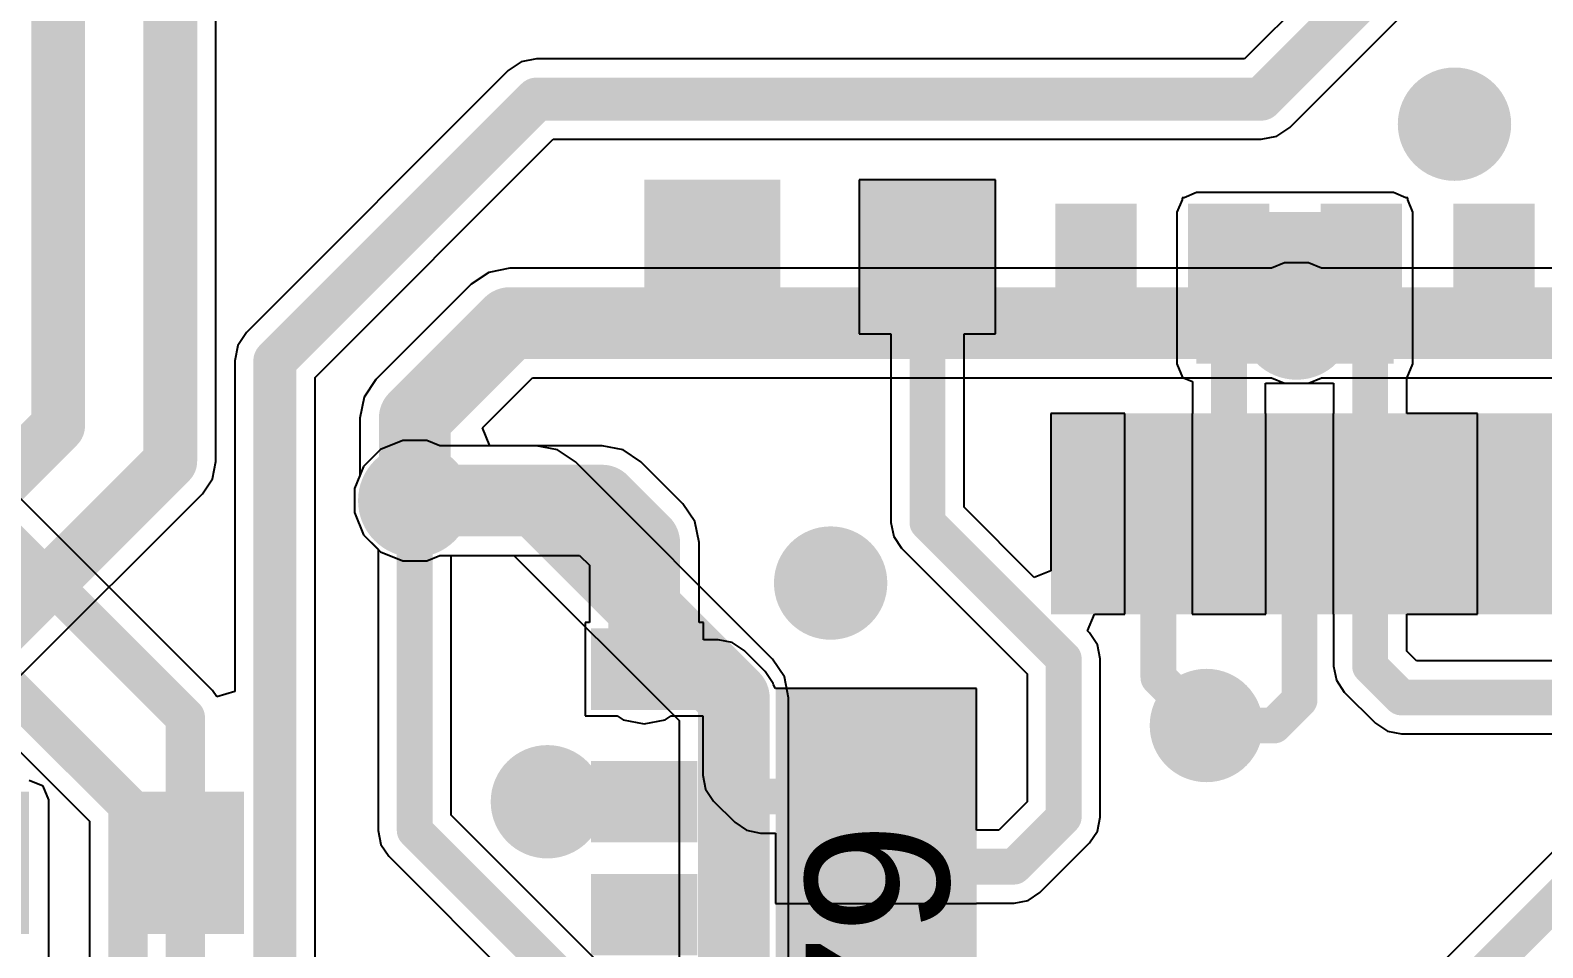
# Model space of a CAD drawing. Header units: millimetres. Extents: x -0.27 to 3.94, y -1.19 to 3.
# Drawn here: x 1.2088 to 1.6306, y 1.5093 to 1.7652 of the extents above; entities that cross this region are included whole.
import ezdxf

# ---------------------------------------------------------------- set-up
doc = ezdxf.new("R2010")
doc.units = ezdxf.units.MM
doc.header["$MEASUREMENT"] = 0
for name, color, linetype in [('BottomLayer', 5, 'Continuous'), ('BottomPaste', 16, 'Continuous'), ('BottomSolder', 6, 'Continuous'), ('TopLayer', 1, 'Continuous'), ('TopOverlay', 2, 'Continuous'), ('TopSolder', 216, 'Continuous'), ('ViaHoleLayer', 16, 'Continuous')]:
    doc.layers.add(name, color=color, linetype=linetype)
doc.styles.add('Arial', font='', dxfattribs={"height": 0.2})
doc.styles.get('Arial').set_extended_font_data('Arial')

# ---------------------------------------------------------------- blocks, each defined once
blk = doc.blocks.new('48_LQFP__7_7___B_12')
at = {"layer": 'BottomLayer'}
for points in [[(-0.11457, 0.14331), (-0.11457, 0.19134), (-0.10197, 0.19134), (-0.10197, 0.14331)], [(-0.09488, 0.14331), (-0.09488, 0.19134), (-0.08228, 0.19134), (-0.08228, 0.14331)], [(-0.0752, 0.14331), (-0.0752, 0.19134), (-0.0626, 0.19134), (-0.0626, 0.14331)], [(-0.05551, 0.14331), (-0.05551, 0.19134), (-0.04291, 0.19134), (-0.04291, 0.14331)], [(-0.03583, 0.14331), (-0.03583, 0.19134), (-0.02323, 0.19134), (-0.02323, 0.14331)], [(-0.01614, 0.14331), (-0.01614, 0.19134), (-0.00354, 0.19134), (-0.00354, 0.14331)], [(0.00354, 0.14331), (0.00354, 0.19134), (0.01614, 0.19134), (0.01614, 0.14331)], [(0.02323, 0.14331), (0.02323, 0.19134), (0.03583, 0.19134), (0.03583, 0.14331)], [(0.04291, 0.14331), (0.04291, 0.19134), (0.05551, 0.19134), (0.05551, 0.14331)], [(0.0626, 0.14331), (0.0626, 0.19134), (0.0752, 0.19134), (0.0752, 0.14331)], [(0.08228, 0.14331), (0.08228, 0.19134), (0.09488, 0.19134), (0.09488, 0.14331)], [(0.10197, 0.14331), (0.10197, 0.19134), (0.11457, 0.19134), (0.11457, 0.14331)], [(-0.19134, 0.10197), (-0.19134, 0.11457), (-0.14331, 0.11457), (-0.14331, 0.10197)], [(0.14331, 0.10197), (0.14331, 0.11457), (0.19134, 0.11457), (0.19134, 0.10197)], [(-0.19134, 0.08228), (-0.19134, 0.09488), (-0.14331, 0.09488), (-0.14331, 0.08228)], [(0.14331, 0.08228), (0.14331, 0.09488), (0.19134, 0.09488), (0.19134, 0.08228)], [(-0.19134, 0.0626), (-0.19134, 0.0752), (-0.14331, 0.0752), (-0.14331, 0.0626)], [(0.14331, 0.0626), (0.14331, 0.0752), (0.19134, 0.0752), (0.19134, 0.0626)], [(-0.19134, 0.04291), (-0.19134, 0.05551), (-0.14331, 0.05551), (-0.14331, 0.04291)], [(0.14331, 0.04291), (0.14331, 0.05551), (0.19134, 0.05551), (0.19134, 0.04291)], [(-0.19134, 0.02323), (-0.19134, 0.03583), (-0.14331, 0.03583), (-0.14331, 0.02323)], [(0.14331, 0.02323), (0.14331, 0.03583), (0.19134, 0.03583), (0.19134, 0.02323)], [(-0.19134, 0.00354), (-0.19134, 0.01614), (-0.14331, 0.01614), (-0.14331, 0.00354)], [(0.14331, 0.00354), (0.14331, 0.01614), (0.19134, 0.01614), (0.19134, 0.00354)], [(-0.19134, -0.01614), (-0.19134, -0.00354), (-0.14331, -0.00354), (-0.14331, -0.01614)], [(0.14331, -0.01614), (0.14331, -0.00354), (0.19134, -0.00354), (0.19134, -0.01614)], [(-0.19134, -0.03583), (-0.19134, -0.02323), (-0.14331, -0.02323), (-0.14331, -0.03583)], [(0.14331, -0.03583), (0.14331, -0.02323), (0.19134, -0.02323), (0.19134, -0.03583)], [(-0.19134, -0.05551), (-0.19134, -0.04291), (-0.14331, -0.04291), (-0.14331, -0.05551)], [(0.14331, -0.05551), (0.14331, -0.04291), (0.19134, -0.04291), (0.19134, -0.05551)], [(-0.19134, -0.0752), (-0.19134, -0.0626), (-0.14331, -0.0626), (-0.14331, -0.0752)], [(0.14331, -0.0752), (0.14331, -0.0626), (0.19134, -0.0626), (0.19134, -0.0752)], [(-0.19134, -0.09488), (-0.19134, -0.08228), (-0.14331, -0.08228), (-0.14331, -0.09488)], [(0.14331, -0.09488), (0.14331, -0.08228), (0.19134, -0.08228), (0.19134, -0.09488)], [(-0.19134, -0.11457), (-0.19134, -0.10197), (-0.14331, -0.10197), (-0.14331, -0.11457)], [(0.14331, -0.11457), (0.14331, -0.10197), (0.19134, -0.10197), (0.19134, -0.11457)], [(-0.11457, -0.19134), (-0.11457, -0.14331), (-0.10197, -0.14331), (-0.10197, -0.19134)], [(-0.09488, -0.19134), (-0.09488, -0.14331), (-0.08228, -0.14331), (-0.08228, -0.19134)], [(-0.0752, -0.19134), (-0.0752, -0.14331), (-0.0626, -0.14331), (-0.0626, -0.19134)], [(-0.05551, -0.19134), (-0.05551, -0.14331), (-0.04291, -0.14331), (-0.04291, -0.19134)], [(-0.03583, -0.19134), (-0.03583, -0.14331), (-0.02323, -0.14331), (-0.02323, -0.19134)], [(-0.01614, -0.19134), (-0.01614, -0.14331), (-0.00354, -0.14331), (-0.00354, -0.19134)], [(0.00354, -0.19134), (0.00354, -0.14331), (0.01614, -0.14331), (0.01614, -0.19134)], [(0.02323, -0.19134), (0.02323, -0.14331), (0.03583, -0.14331), (0.03583, -0.19134)], [(0.04291, -0.19134), (0.04291, -0.14331), (0.05551, -0.14331), (0.05551, -0.19134)], [(0.0626, -0.19134), (0.0626, -0.14331), (0.0752, -0.14331), (0.0752, -0.19134)], [(0.08228, -0.19134), (0.08228, -0.14331), (0.09488, -0.14331), (0.09488, -0.19134)], [(0.10197, -0.19134), (0.10197, -0.14331), (0.11457, -0.14331), (0.11457, -0.19134)]]:
    blk.add_hatch(color=5, dxfattribs=at).paths.add_polyline_path(points)
at = {"layer": 'BottomPaste'}
for points in [[(-0.11457, 0.14331), (-0.11457, 0.19134), (-0.10197, 0.19134), (-0.10197, 0.14331)], [(-0.09488, 0.14331), (-0.09488, 0.19134), (-0.08228, 0.19134), (-0.08228, 0.14331)], [(-0.0752, 0.14331), (-0.0752, 0.19134), (-0.0626, 0.19134), (-0.0626, 0.14331)], [(-0.05551, 0.14331), (-0.05551, 0.19134), (-0.04291, 0.19134), (-0.04291, 0.14331)], [(-0.03583, 0.14331), (-0.03583, 0.19134), (-0.02323, 0.19134), (-0.02323, 0.14331)], [(-0.01614, 0.14331), (-0.01614, 0.19134), (-0.00354, 0.19134), (-0.00354, 0.14331)], [(0.00354, 0.14331), (0.00354, 0.19134), (0.01614, 0.19134), (0.01614, 0.14331)], [(0.02323, 0.14331), (0.02323, 0.19134), (0.03583, 0.19134), (0.03583, 0.14331)], [(0.04291, 0.14331), (0.04291, 0.19134), (0.05551, 0.19134), (0.05551, 0.14331)], [(0.0626, 0.14331), (0.0626, 0.19134), (0.0752, 0.19134), (0.0752, 0.14331)], [(0.08228, 0.14331), (0.08228, 0.19134), (0.09488, 0.19134), (0.09488, 0.14331)], [(0.10197, 0.14331), (0.10197, 0.19134), (0.11457, 0.19134), (0.11457, 0.14331)], [(-0.19134, 0.10197), (-0.19134, 0.11457), (-0.14331, 0.11457), (-0.14331, 0.10197)], [(0.14331, 0.10197), (0.14331, 0.11457), (0.19134, 0.11457), (0.19134, 0.10197)], [(-0.19134, 0.08228), (-0.19134, 0.09488), (-0.14331, 0.09488), (-0.14331, 0.08228)], [(0.14331, 0.08228), (0.14331, 0.09488), (0.19134, 0.09488), (0.19134, 0.08228)], [(-0.19134, 0.0626), (-0.19134, 0.0752), (-0.14331, 0.0752), (-0.14331, 0.0626)], [(0.14331, 0.0626), (0.14331, 0.0752), (0.19134, 0.0752), (0.19134, 0.0626)], [(-0.19134, 0.04291), (-0.19134, 0.05551), (-0.14331, 0.05551), (-0.14331, 0.04291)], [(0.14331, 0.04291), (0.14331, 0.05551), (0.19134, 0.05551), (0.19134, 0.04291)], [(-0.19134, 0.02323), (-0.19134, 0.03583), (-0.14331, 0.03583), (-0.14331, 0.02323)], [(0.14331, 0.02323), (0.14331, 0.03583), (0.19134, 0.03583), (0.19134, 0.02323)], [(-0.19134, 0.00354), (-0.19134, 0.01614), (-0.14331, 0.01614), (-0.14331, 0.00354)], [(0.14331, 0.00354), (0.14331, 0.01614), (0.19134, 0.01614), (0.19134, 0.00354)], [(-0.19134, -0.01614), (-0.19134, -0.00354), (-0.14331, -0.00354), (-0.14331, -0.01614)], [(0.14331, -0.01614), (0.14331, -0.00354), (0.19134, -0.00354), (0.19134, -0.01614)], [(-0.19134, -0.03583), (-0.19134, -0.02323), (-0.14331, -0.02323), (-0.14331, -0.03583)], [(0.14331, -0.03583), (0.14331, -0.02323), (0.19134, -0.02323), (0.19134, -0.03583)], [(-0.19134, -0.05551), (-0.19134, -0.04291), (-0.14331, -0.04291), (-0.14331, -0.05551)], [(0.14331, -0.05551), (0.14331, -0.04291), (0.19134, -0.04291), (0.19134, -0.05551)], [(-0.19134, -0.0752), (-0.19134, -0.0626), (-0.14331, -0.0626), (-0.14331, -0.0752)], [(0.14331, -0.0752), (0.14331, -0.0626), (0.19134, -0.0626), (0.19134, -0.0752)], [(-0.19134, -0.09488), (-0.19134, -0.08228), (-0.14331, -0.08228), (-0.14331, -0.09488)], [(0.14331, -0.09488), (0.14331, -0.08228), (0.19134, -0.08228), (0.19134, -0.09488)], [(-0.19134, -0.11457), (-0.19134, -0.10197), (-0.14331, -0.10197), (-0.14331, -0.11457)], [(0.14331, -0.11457), (0.14331, -0.10197), (0.19134, -0.10197), (0.19134, -0.11457)], [(-0.11457, -0.19134), (-0.11457, -0.14331), (-0.10197, -0.14331), (-0.10197, -0.19134)], [(-0.09488, -0.19134), (-0.09488, -0.14331), (-0.08228, -0.14331), (-0.08228, -0.19134)], [(-0.0752, -0.19134), (-0.0752, -0.14331), (-0.0626, -0.14331), (-0.0626, -0.19134)], [(-0.05551, -0.19134), (-0.05551, -0.14331), (-0.04291, -0.14331), (-0.04291, -0.19134)], [(-0.03583, -0.19134), (-0.03583, -0.14331), (-0.02323, -0.14331), (-0.02323, -0.19134)], [(-0.01614, -0.19134), (-0.01614, -0.14331), (-0.00354, -0.14331), (-0.00354, -0.19134)], [(0.00354, -0.19134), (0.00354, -0.14331), (0.01614, -0.14331), (0.01614, -0.19134)], [(0.02323, -0.19134), (0.02323, -0.14331), (0.03583, -0.14331), (0.03583, -0.19134)], [(0.04291, -0.19134), (0.04291, -0.14331), (0.05551, -0.14331), (0.05551, -0.19134)], [(0.0626, -0.19134), (0.0626, -0.14331), (0.0752, -0.14331), (0.0752, -0.19134)], [(0.08228, -0.19134), (0.08228, -0.14331), (0.09488, -0.14331), (0.09488, -0.19134)], [(0.10197, -0.19134), (0.10197, -0.14331), (0.11457, -0.14331), (0.11457, -0.19134)]]:
    blk.add_hatch(color=16, dxfattribs=at).paths.add_polyline_path(points)
at = {"layer": 'BottomSolder'}
for points in [[(-0.11857, 0.13931), (-0.11857, 0.19534), (-0.09797, 0.19534), (-0.09797, 0.13931)], [(-0.09888, 0.13931), (-0.09888, 0.19534), (-0.07828, 0.19534), (-0.07828, 0.13931)], [(-0.0792, 0.13931), (-0.0792, 0.19534), (-0.0586, 0.19534), (-0.0586, 0.13931)], [(-0.05951, 0.13931), (-0.05951, 0.19534), (-0.03891, 0.19534), (-0.03891, 0.13931)], [(-0.03983, 0.13931), (-0.03983, 0.19534), (-0.01923, 0.19534), (-0.01923, 0.13931)], [(-0.02014, 0.13931), (-0.02014, 0.19534), (0.00046, 0.19534), (0.00046, 0.13931)], [(-0.00046, 0.13931), (-0.00046, 0.19534), (0.02014, 0.19534), (0.02014, 0.13931)], [(0.01923, 0.13931), (0.01923, 0.19534), (0.03983, 0.19534), (0.03983, 0.13931)], [(0.03891, 0.13931), (0.03891, 0.19534), (0.05951, 0.19534), (0.05951, 0.13931)], [(0.0586, 0.13931), (0.0586, 0.19534), (0.0792, 0.19534), (0.0792, 0.13931)], [(0.07828, 0.13931), (0.07828, 0.19534), (0.09888, 0.19534), (0.09888, 0.13931)], [(0.09797, 0.13931), (0.09797, 0.19534), (0.11857, 0.19534), (0.11857, 0.13931)], [(-0.19534, 0.09797), (-0.19534, 0.11857), (-0.13931, 0.11857), (-0.13931, 0.09797)], [(0.13931, 0.09797), (0.13931, 0.11857), (0.19534, 0.11857), (0.19534, 0.09797)], [(-0.19534, 0.07828), (-0.19534, 0.09888), (-0.13931, 0.09888), (-0.13931, 0.07828)], [(0.13931, 0.07828), (0.13931, 0.09888), (0.19534, 0.09888), (0.19534, 0.07828)], [(-0.19534, 0.0586), (-0.19534, 0.0792), (-0.13931, 0.0792), (-0.13931, 0.0586)], [(0.13931, 0.0586), (0.13931, 0.0792), (0.19534, 0.0792), (0.19534, 0.0586)], [(-0.19534, 0.03891), (-0.19534, 0.05951), (-0.13931, 0.05951), (-0.13931, 0.03891)], [(0.13931, 0.03891), (0.13931, 0.05951), (0.19534, 0.05951), (0.19534, 0.03891)], [(-0.19534, 0.01923), (-0.19534, 0.03983), (-0.13931, 0.03983), (-0.13931, 0.01923)], [(0.13931, 0.01923), (0.13931, 0.03983), (0.19534, 0.03983), (0.19534, 0.01923)], [(-0.19534, -0.00046), (-0.19534, 0.02014), (-0.13931, 0.02014), (-0.13931, -0.00046)], [(0.13931, -0.00046), (0.13931, 0.02014), (0.19534, 0.02014), (0.19534, -0.00046)], [(-0.19534, -0.02014), (-0.19534, 0.00046), (-0.13931, 0.00046), (-0.13931, -0.02014)], [(0.13931, -0.02014), (0.13931, 0.00046), (0.19534, 0.00046), (0.19534, -0.02014)], [(-0.19534, -0.03983), (-0.19534, -0.01923), (-0.13931, -0.01923), (-0.13931, -0.03983)], [(0.13931, -0.03983), (0.13931, -0.01923), (0.19534, -0.01923), (0.19534, -0.03983)], [(-0.19534, -0.05951), (-0.19534, -0.03891), (-0.13931, -0.03891), (-0.13931, -0.05951)], [(0.13931, -0.05951), (0.13931, -0.03891), (0.19534, -0.03891), (0.19534, -0.05951)], [(-0.19534, -0.0792), (-0.19534, -0.0586), (-0.13931, -0.0586), (-0.13931, -0.0792)], [(0.13931, -0.0792), (0.13931, -0.0586), (0.19534, -0.0586), (0.19534, -0.0792)], [(-0.19534, -0.09888), (-0.19534, -0.07828), (-0.13931, -0.07828), (-0.13931, -0.09888)], [(0.13931, -0.09888), (0.13931, -0.07828), (0.19534, -0.07828), (0.19534, -0.09888)], [(-0.19534, -0.11857), (-0.19534, -0.09797), (-0.13931, -0.09797), (-0.13931, -0.11857)], [(0.13931, -0.11857), (0.13931, -0.09797), (0.19534, -0.09797), (0.19534, -0.11857)], [(-0.11857, -0.19534), (-0.11857, -0.13931), (-0.09797, -0.13931), (-0.09797, -0.19534)], [(-0.09888, -0.19534), (-0.09888, -0.13931), (-0.07828, -0.13931), (-0.07828, -0.19534)], [(-0.0792, -0.19534), (-0.0792, -0.13931), (-0.0586, -0.13931), (-0.0586, -0.19534)], [(-0.05951, -0.19534), (-0.05951, -0.13931), (-0.03891, -0.13931), (-0.03891, -0.19534)], [(-0.03983, -0.19534), (-0.03983, -0.13931), (-0.01923, -0.13931), (-0.01923, -0.19534)], [(-0.02014, -0.19534), (-0.02014, -0.13931), (0.00046, -0.13931), (0.00046, -0.19534)], [(-0.00046, -0.19534), (-0.00046, -0.13931), (0.02014, -0.13931), (0.02014, -0.19534)], [(0.01923, -0.19534), (0.01923, -0.13931), (0.03983, -0.13931), (0.03983, -0.19534)], [(0.03891, -0.19534), (0.03891, -0.13931), (0.05951, -0.13931), (0.05951, -0.19534)], [(0.0586, -0.19534), (0.0586, -0.13931), (0.0792, -0.13931), (0.0792, -0.19534)], [(0.07828, -0.19534), (0.07828, -0.13931), (0.09888, -0.13931), (0.09888, -0.19534)], [(0.09797, -0.19534), (0.09797, -0.13931), (0.11857, -0.13931), (0.11857, -0.19534)]]:
    blk.add_hatch(color=6, dxfattribs=at).paths.add_polyline_path(points)
blk = doc.blocks.new('R___0603_B_40')
at = {"layer": 'BottomLayer'}
for points in [[(-0.045, -0.0175), (-0.045, 0.0175), (-0.015, 0.0175), (-0.015, -0.0175)], [(0.015, -0.0175), (0.015, 0.0175), (0.045, 0.0175), (0.045, -0.0175)]]:
    blk.add_hatch(color=5, dxfattribs=at).paths.add_polyline_path(points)
at = {"layer": 'BottomPaste'}
for points in [[(-0.045, -0.0175), (-0.045, 0.0175), (-0.015, 0.0175), (-0.015, -0.0175)], [(0.015, -0.0175), (0.015, 0.0175), (0.045, 0.0175), (0.045, -0.0175)]]:
    blk.add_hatch(color=16, dxfattribs=at).paths.add_polyline_path(points)
at = {"layer": 'BottomSolder'}
for points in [[(-0.049, -0.0215), (-0.049, 0.0215), (-0.011, 0.0215), (-0.011, -0.0215)], [(0.011, -0.0215), (0.011, 0.0215), (0.049, 0.0215), (0.049, -0.0215)]]:
    blk.add_hatch(color=6, dxfattribs=at).paths.add_polyline_path(points)
blk = doc.blocks.new('C___0402_B_169')
at = {"layer": 'BottomLayer'}
for points in [[(-0.0095, 0.0125), (-0.0095, -0.0125), (-0.0275, -0.0125), (-0.0275, 0.0125)], [(0.0275, 0.0125), (0.0275, -0.0125), (0.0095, -0.0125), (0.0095, 0.0125)]]:
    blk.add_hatch(color=5, dxfattribs=at).paths.add_polyline_path(points)
at = {"layer": 'BottomPaste'}
for points in [[(-0.0095, 0.0125), (-0.0095, -0.0125), (-0.0275, -0.0125), (-0.0275, 0.0125)], [(0.0275, 0.0125), (0.0275, -0.0125), (0.0095, -0.0125), (0.0095, 0.0125)]]:
    blk.add_hatch(color=16, dxfattribs=at).paths.add_polyline_path(points)
at = {"layer": 'BottomSolder'}
for points in [[(-0.00714, 0.01486), (-0.00714, -0.01486), (-0.02986, -0.01486), (-0.02986, 0.01486)], [(0.02986, 0.01486), (0.02986, -0.01486), (0.00714, -0.01486), (0.00714, 0.01486)]]:
    blk.add_hatch(color=6, dxfattribs=at).paths.add_polyline_path(points)
blk = doc.blocks.new('C___0402_B_170')
at = {"layer": 'BottomLayer'}
for points in [[(-0.0095, 0.0125), (-0.0095, -0.0125), (-0.0275, -0.0125), (-0.0275, 0.0125)], [(0.0275, 0.0125), (0.0275, -0.0125), (0.0095, -0.0125), (0.0095, 0.0125)]]:
    blk.add_hatch(color=5, dxfattribs=at).paths.add_polyline_path(points)
at = {"layer": 'BottomPaste'}
for points in [[(-0.0095, 0.0125), (-0.0095, -0.0125), (-0.0275, -0.0125), (-0.0275, 0.0125)], [(0.0275, 0.0125), (0.0275, -0.0125), (0.0095, -0.0125), (0.0095, 0.0125)]]:
    blk.add_hatch(color=16, dxfattribs=at).paths.add_polyline_path(points)
at = {"layer": 'BottomSolder'}
for points in [[(-0.00714, 0.01486), (-0.00714, -0.01486), (-0.02986, -0.01486), (-0.02986, 0.01486)], [(0.02986, 0.01486), (0.02986, -0.01486), (0.00714, -0.01486), (0.00714, 0.01486)]]:
    blk.add_hatch(color=6, dxfattribs=at).paths.add_polyline_path(points)
blk = doc.blocks.new('C___0402_B_171')
at = {"layer": 'BottomLayer'}
for points in [[(-0.0095, 0.0125), (-0.0095, -0.0125), (-0.0275, -0.0125), (-0.0275, 0.0125)], [(0.0275, 0.0125), (0.0275, -0.0125), (0.0095, -0.0125), (0.0095, 0.0125)]]:
    blk.add_hatch(color=5, dxfattribs=at).paths.add_polyline_path(points)
at = {"layer": 'BottomPaste'}
for points in [[(-0.0095, 0.0125), (-0.0095, -0.0125), (-0.0275, -0.0125), (-0.0275, 0.0125)], [(0.0275, 0.0125), (0.0275, -0.0125), (0.0095, -0.0125), (0.0095, 0.0125)]]:
    blk.add_hatch(color=16, dxfattribs=at).paths.add_polyline_path(points)
at = {"layer": 'BottomSolder'}
for points in [[(-0.00714, 0.01486), (-0.00714, -0.01486), (-0.02986, -0.01486), (-0.02986, 0.01486)], [(0.02986, 0.01486), (0.02986, -0.01486), (0.00714, -0.01486), (0.00714, 0.01486)]]:
    blk.add_hatch(color=6, dxfattribs=at).paths.add_polyline_path(points)
blk = doc.blocks.new('C___0402_B_175')
at = {"layer": 'BottomLayer'}
for points in [[(-0.0095, 0.0125), (-0.0095, -0.0125), (-0.0275, -0.0125), (-0.0275, 0.0125)], [(0.0275, 0.0125), (0.0275, -0.0125), (0.0095, -0.0125), (0.0095, 0.0125)]]:
    blk.add_hatch(color=5, dxfattribs=at).paths.add_polyline_path(points)
at = {"layer": 'BottomPaste'}
for points in [[(-0.0095, 0.0125), (-0.0095, -0.0125), (-0.0275, -0.0125), (-0.0275, 0.0125)], [(0.0275, 0.0125), (0.0275, -0.0125), (0.0095, -0.0125), (0.0095, 0.0125)]]:
    blk.add_hatch(color=16, dxfattribs=at).paths.add_polyline_path(points)
at = {"layer": 'BottomSolder'}
for points in [[(-0.00714, 0.01486), (-0.00714, -0.01486), (-0.02986, -0.01486), (-0.02986, 0.01486)], [(0.02986, 0.01486), (0.02986, -0.01486), (0.00714, -0.01486), (0.00714, 0.01486)]]:
    blk.add_hatch(color=6, dxfattribs=at).paths.add_polyline_path(points)
blk = doc.blocks.new('C___0603_B_184')
at = {"layer": 'BottomLayer'}
for points in [[(-0.045, -0.0175), (-0.045, 0.0175), (-0.015, 0.0175), (-0.015, -0.0175)], [(0.015, -0.0175), (0.015, 0.0175), (0.045, 0.0175), (0.045, -0.0175)]]:
    blk.add_hatch(color=5, dxfattribs=at).paths.add_polyline_path(points)
at = {"layer": 'BottomPaste'}
for points in [[(-0.045, -0.0175), (-0.045, 0.0175), (-0.015, 0.0175), (-0.015, -0.0175)], [(0.015, -0.0175), (0.015, 0.0175), (0.045, 0.0175), (0.045, -0.0175)]]:
    blk.add_hatch(color=16, dxfattribs=at).paths.add_polyline_path(points)
at = {"layer": 'BottomSolder'}
for points in [[(-0.04736, -0.01986), (-0.04736, 0.01986), (-0.01264, 0.01986), (-0.01264, -0.01986)], [(0.01264, -0.01986), (0.01264, 0.01986), (0.04736, 0.01986), (0.04736, -0.01986)]]:
    blk.add_hatch(color=6, dxfattribs=at).paths.add_polyline_path(points)

msp = doc.modelspace()

# ---------------------------------------------------------------- hatches: boundary and pattern name
at = {"layer": 'BottomLayer'}
h = msp.add_hatch(color=5, dxfattribs=at)
edge = h.paths.add_edge_path()
edge.add_arc((1.606, 1.739), 0.01181, 0, 360)
msp.add_hatch(color=5, dxfattribs=at).paths.add_polyline_path([(1.534, 1.67216), (1.589, 1.67216), (1.589, 1.7145), (1.534, 1.7145)])
h = msp.add_hatch(color=5, dxfattribs=at)
edge = h.paths.add_edge_path()
edge.add_arc((1.56195, 1.68353), 0.01181, 0, 360)
h = msp.add_hatch(color=5, dxfattribs=at)
edge = h.paths.add_edge_path()
edge.add_arc((1.316, 1.634), 0.01181, 0, 360)
h = msp.add_hatch(color=5, dxfattribs=at)
edge = h.paths.add_edge_path()
edge.add_arc((1.432, 1.611), 0.01181, 0, 360)
h = msp.add_hatch(color=5, dxfattribs=at)
edge = h.paths.add_edge_path()
edge.add_arc((1.5368, 1.57127), 0.01181, 0, 360)
h = msp.add_hatch(color=5, dxfattribs=at)
edge = h.paths.add_edge_path()
edge.add_arc((1.353, 1.55), 0.01181, 0, 360)
at = {"layer": 'BottomSolder'}
h = msp.add_hatch(color=6, dxfattribs=at)
edge = h.paths.add_edge_path()
edge.add_arc((1.606, 1.739), 0.01581, 0, 360)
h = msp.add_hatch(color=6, dxfattribs=at)
edge = h.paths.add_edge_path()
edge.add_arc((1.56195, 1.68353), 0.01581, 0, 360)
h = msp.add_hatch(color=6, dxfattribs=at)
edge = h.paths.add_edge_path()
edge.add_arc((1.316, 1.634), 0.01581, 0, 360)
h = msp.add_hatch(color=6, dxfattribs=at)
edge = h.paths.add_edge_path()
edge.add_arc((1.432, 1.611), 0.01581, 0, 360)
h = msp.add_hatch(color=6, dxfattribs=at)
edge = h.paths.add_edge_path()
edge.add_arc((1.5368, 1.57127), 0.01581, 0, 360)
h = msp.add_hatch(color=6, dxfattribs=at)
edge = h.paths.add_edge_path()
edge.add_arc((1.353, 1.55), 0.01581, 0, 360)
at = {"layer": 'TopLayer'}
h = msp.add_hatch(color=1, dxfattribs=at)
edge = h.paths.add_edge_path()
edge.add_arc((1.606, 1.739), 0.01181, 0, 360)
h = msp.add_hatch(color=1, dxfattribs=at)
edge = h.paths.add_edge_path()
edge.add_arc((1.56195, 1.68353), 0.01181, 0, 360)
h = msp.add_hatch(color=1, dxfattribs=at)
edge = h.paths.add_edge_path()
edge.add_arc((1.316, 1.634), 0.01181, 0, 360)
h = msp.add_hatch(color=1, dxfattribs=at)
edge = h.paths.add_edge_path()
edge.add_arc((1.432, 1.611), 0.01181, 0, 360)
h = msp.add_hatch(color=1, dxfattribs=at)
edge = h.paths.add_edge_path()
edge.add_arc((1.5368, 1.57127), 0.01181, 0, 360)
h = msp.add_hatch(color=1, dxfattribs=at)
edge = h.paths.add_edge_path()
edge.add_arc((1.353, 1.55), 0.01181, 0, 360)
at = {"layer": 'TopSolder'}
h = msp.add_hatch(color=216, dxfattribs=at)
edge = h.paths.add_edge_path()
edge.add_arc((1.606, 1.739), 0.01581, 0, 360)
h = msp.add_hatch(color=216, dxfattribs=at)
edge = h.paths.add_edge_path()
edge.add_arc((1.56195, 1.68353), 0.01581, 0, 360)
h = msp.add_hatch(color=216, dxfattribs=at)
edge = h.paths.add_edge_path()
edge.add_arc((1.316, 1.634), 0.01581, 0, 360)
h = msp.add_hatch(color=216, dxfattribs=at)
edge = h.paths.add_edge_path()
edge.add_arc((1.432, 1.611), 0.01581, 0, 360)
h = msp.add_hatch(color=216, dxfattribs=at)
edge = h.paths.add_edge_path()
edge.add_arc((1.5368, 1.57127), 0.01581, 0, 360)
h = msp.add_hatch(color=216, dxfattribs=at)
edge = h.paths.add_edge_path()
edge.add_arc((1.353, 1.55), 0.01581, 0, 360)
at = {"layer": 'ViaHoleLayer'}
h = msp.add_hatch(color=16, dxfattribs=at)
edge = h.paths.add_edge_path()
edge.add_arc((1.606, 1.739), 0.00591, 0, 360)
h = msp.add_hatch(color=16, dxfattribs=at)
edge = h.paths.add_edge_path()
edge.add_arc((1.56195, 1.68353), 0.00591, 0, 360)
h = msp.add_hatch(color=16, dxfattribs=at)
edge = h.paths.add_edge_path()
edge.add_arc((1.316, 1.634), 0.00591, 0, 360)
h = msp.add_hatch(color=16, dxfattribs=at)
edge = h.paths.add_edge_path()
edge.add_arc((1.432, 1.611), 0.00591, 0, 360)
h = msp.add_hatch(color=16, dxfattribs=at)
edge = h.paths.add_edge_path()
edge.add_arc((1.5368, 1.57127), 0.00591, 0, 360)
h = msp.add_hatch(color=16, dxfattribs=at)
edge = h.paths.add_edge_path()
edge.add_arc((1.353, 1.55), 0.00591, 0, 360)

# ---------------------------------------------------------------- linework, layer by layer
at = {"layer": 'BottomLayer'}
for p, q in [((1.26056, 1.64493), (1.26056, 1.86962)), ((1.478, 1.7235), (1.44, 1.7235)), ((1.44, 1.7235), (1.44, 1.6805)), ((1.478, 1.6805), (1.478, 1.7235)), ((1.53, 1.71791), (1.52859, 1.7145)), ((1.53059, 1.7185), (1.53, 1.7185)), ((1.53, 1.7185), (1.53, 1.71791)), ((1.534, 1.71991), (1.53059, 1.7185)), ((1.589, 1.71991), (1.534, 1.71991)), ((1.59241, 1.7185), (1.589, 1.71991)), ((1.593, 1.7185), (1.59241, 1.7185)), ((1.593, 1.71791), (1.593, 1.7185)), ((1.59441, 1.7145), (1.593, 1.71791)), ((1.52859, 1.7145), (1.52859, 1.67216)), ((1.59441, 1.67216), (1.59441, 1.7145)), ((1.44, 1.6805), (1.4488, 1.6805)), ((1.4488, 1.6805), (1.4488, 1.6279)), ((1.4692, 1.63213), (1.4692, 1.6805)), ((1.4692, 1.6805), (1.478, 1.6805)), ((1.52859, 1.67216), (1.53017, 1.66833)), ((1.59283, 1.66833), (1.59441, 1.67216)), ((1.53017, 1.66833), (1.53291, 1.6672)), ((1.53291, 1.6672), (1.53291, 1.65834)), ((1.5533, 1.65834), (1.5533, 1.66675)), ((1.5533, 1.66675), (1.55853, 1.66675)), ((1.55853, 1.66675), (1.5586, 1.66672)), ((1.5586, 1.66672), (1.56529, 1.66672)), ((1.56529, 1.66672), (1.56537, 1.66675)), ((1.56537, 1.66675), (1.57228, 1.66675)), ((1.57228, 1.66675), (1.57228, 1.65834)), ((1.59267, 1.66827), (1.59283, 1.66833)), ((1.59267, 1.65834), (1.59267, 1.66827)), ((1.51403, 1.65834), (1.49343, 1.65834)), ((1.49343, 1.65834), (1.49343, 1.61442)), ((1.51403, 1.60231), (1.51403, 1.65834)), ((1.53291, 1.65834), (1.5328, 1.65834)), ((1.5328, 1.65834), (1.5328, 1.60231)), ((1.5534, 1.65834), (1.5533, 1.65834)), ((1.5534, 1.60231), (1.5534, 1.65834)), ((1.57228, 1.65834), (1.57217, 1.65834)), ((1.57217, 1.65834), (1.57217, 1.60231)), ((1.61246, 1.65834), (1.59267, 1.65834)), ((1.61246, 1.60231), (1.61246, 1.65834)), ((1.31266, 1.65081), (1.30648, 1.64825)), ((1.31934, 1.65081), (1.31266, 1.65081)), ((1.32301, 1.64929), (1.31934, 1.65081)), ((1.30648, 1.64825), (1.30175, 1.64352)), ((1.36828, 1.64929), (1.32301, 1.64929)), ((1.37414, 1.64813), (1.36828, 1.64929)), ((1.3791, 1.64481), (1.37414, 1.64813)), ((1.25959, 1.64005), (1.26056, 1.64493)), ((1.30175, 1.64352), (1.29919, 1.63734)), ((1.39081, 1.6331), (1.3791, 1.64481)), ((1.25683, 1.63592), (1.25959, 1.64005)), ((1.29919, 1.63734), (1.29919, 1.63066)), ((1.20599, 1.58508), (1.25683, 1.63592)), ((1.39413, 1.62814), (1.39081, 1.6331)), ((1.29919, 1.63066), (1.30175, 1.62448)), ((1.48881, 1.61251), (1.4692, 1.63213)), ((1.30175, 1.62448), (1.3058, 1.62042)), ((1.39529, 1.62228), (1.39413, 1.62814)), ((1.4488, 1.6279), (1.44958, 1.624)), ((1.3058, 1.62042), (1.3058, 1.542)), ((1.39529, 1.6), (1.39529, 1.62228)), ((1.44958, 1.624), (1.45179, 1.62069)), ((1.45179, 1.62069), (1.4868, 1.58568)), ((1.3262, 1.54622), (1.3262, 1.61871)), ((1.3262, 1.61871), (1.36195, 1.61871)), ((1.36195, 1.61871), (1.36471, 1.61595)), ((1.36471, 1.61595), (1.36471, 1.6)), ((1.49343, 1.61442), (1.48881, 1.61251)), ((1.36471, 1.6), (1.3635, 1.6)), ((1.3635, 1.6), (1.3635, 1.574)), ((1.3965, 1.6), (1.39529, 1.6)), ((1.3965, 1.59515), (1.3965, 1.6)), ((1.50363, 1.59769), (1.50555, 1.60231)), ((1.50555, 1.60231), (1.51403, 1.60231)), ((1.5328, 1.60231), (1.5534, 1.60231)), ((1.57217, 1.60231), (1.57228, 1.60231)), ((1.57228, 1.60231), (1.57228, 1.58781)), ((1.59267, 1.59203), (1.59267, 1.60231)), ((1.59267, 1.60231), (1.61246, 1.60231)), ((1.40067, 1.59515), (1.3965, 1.59515)), ((1.40457, 1.59438), (1.40067, 1.59515)), ((1.50421, 1.59711), (1.50363, 1.59769)), ((1.50642, 1.5938), (1.50421, 1.59711)), ((1.40788, 1.59217), (1.40457, 1.59438)), ((1.41374, 1.58631), (1.40788, 1.59217)), ((1.5072, 1.5899), (1.50642, 1.5938)), ((1.69039, 1.59303), (1.58397, 1.48662)), ((1.5954, 1.5893), (1.59267, 1.59203)), ((1.41595, 1.583), (1.41374, 1.58631)), ((1.5072, 1.54574), (1.5072, 1.5899)), ((1.57228, 1.58781), (1.57305, 1.58391)), ((1.64728, 1.5893), (1.5954, 1.5893)), ((1.41603, 1.58261), (1.41595, 1.583)), ((1.41666, 1.58157), (1.41603, 1.58261)), ((1.4868, 1.58568), (1.4868, 1.54997)), ((1.57305, 1.58391), (1.57526, 1.5806)), ((1.47269, 1.58157), (1.41666, 1.58157)), ((1.47269, 1.54209), (1.47269, 1.58157)), ((1.57526, 1.5806), (1.58397, 1.57189)), ((1.3635, 1.574), (1.37246, 1.574)), ((1.37246, 1.574), (1.37415, 1.57287)), ((1.38585, 1.57287), (1.38754, 1.574)), ((1.38754, 1.574), (1.39633, 1.574)), ((1.39633, 1.574), (1.39633, 1.5574)), ((1.37415, 1.57287), (1.38, 1.57171)), ((1.38, 1.57171), (1.38585, 1.57287)), ((1.58397, 1.57189), (1.58728, 1.56968)), ((1.58728, 1.56968), (1.59118, 1.5689)), ((1.59118, 1.5689), (1.65151, 1.5689)), ((1.39633, 1.5574), (1.39711, 1.5535)), ((1.21233, 1.55433), (1.2085, 1.55591)), ((1.21391, 1.5505), (1.21233, 1.55433)), ((1.39711, 1.5535), (1.39932, 1.55019)), ((1.21391, 1.50541), (1.21391, 1.5505)), ((1.39932, 1.55019), (1.40524, 1.54426)), ((1.4868, 1.54997), (1.47893, 1.54209)), ((1.37792, 1.4945), (1.3262, 1.54622)), ((1.40524, 1.54426), (1.40855, 1.54205)), ((1.50642, 1.54184), (1.5072, 1.54574)), ((1.3058, 1.542), (1.30658, 1.5381)), ((1.40855, 1.54205), (1.41245, 1.54128)), ((1.41245, 1.54128), (1.41666, 1.54128)), ((1.41666, 1.54128), (1.41666, 1.5216)), ((1.47893, 1.54209), (1.47269, 1.54209)), ((1.50421, 1.53853), (1.50642, 1.54184)), ((1.30658, 1.5381), (1.30879, 1.53479)), ((1.49036, 1.52469), (1.50421, 1.53853)), ((1.30879, 1.53479), (1.3635, 1.48008)), ((1.48706, 1.52248), (1.49036, 1.52469)), ((1.41666, 1.5216), (1.47269, 1.5216)), ((1.47269, 1.5216), (1.47269, 1.5217)), ((1.47269, 1.5217), (1.48316, 1.5217)), ((1.48316, 1.5217), (1.48706, 1.52248))]:
    msp.add_line(p, q, dxfattribs=at)
for points, const_width in [([(1.21653, 1.65484), (1.21653, 1.88898)], 0.015), ([(1.24782, 1.64493), (1.24782, 1.8749)], 0.015), ([(1.459, 1.6279), (1.459, 1.702)], 0.01), ([(1.5431, 1.67716), (1.54947, 1.68353)], 0.01), ([(1.54947, 1.68353), (1.56195, 1.68353)], 0.01), ([(1.56195, 1.68353), (1.57611, 1.68353)], 0.01), ([(1.57611, 1.68353), (1.58247, 1.67716)], 0.01), ([(1.5431, 1.63032), (1.5431, 1.67716)], 0.01), ([(1.58247, 1.63032), (1.58247, 1.67716)], 0.01), ([(1.18266, 1.62096), (1.21653, 1.65484)], 0.015), ([(1.19698, 1.59409), (1.24782, 1.64493)], 0.015), ([(1.316, 1.634), (1.36828, 1.634)], 0.02), ([(1.36828, 1.634), (1.38, 1.62228)], 0.02), ([(1.316, 1.542), (1.316, 1.634)], 0.01), ([(1.459, 1.6279), (1.497, 1.5899)], 0.01), ([(1.52342, 1.58465), (1.52342, 1.63032)], 0.01), ([(1.56279, 1.57841), (1.56279, 1.63032)], 0.01), ([(1.58247, 1.58781), (1.58247, 1.63032)], 0.01), ([(1.38, 1.587), (1.38, 1.62228)], 0.02), ([(1.497, 1.54574), (1.497, 1.5899)], 0.01), ([(1.38, 1.587), (1.38204, 1.58496)], 0.01), ([(1.58247, 1.58781), (1.59118, 1.5791)], 0.01), ([(1.59118, 1.47941), (1.70058, 1.58881)], 0.01), ([(1.38204, 1.58496), (1.40067, 1.58496)], 0.01), ([(1.40067, 1.58496), (1.40653, 1.5791)], 0.01), ([(1.52342, 1.58465), (1.5368, 1.57127)], 0.01), ([(1.40653, 1.5574), (1.40653, 1.5791)], 0.01), ([(1.55565, 1.57127), (1.56279, 1.57841)], 0.01), ([(1.59118, 1.5791), (1.65151, 1.5791)], 0.01), ([(1.5368, 1.57127), (1.55565, 1.57127)], 0.01), ([(1.40653, 1.5574), (1.41245, 1.55147)], 0.01), ([(1.41245, 1.55147), (1.44457, 1.55147)], 0.01), ([(1.44457, 1.55147), (1.44468, 1.55158)], 0.01), ([(1.48316, 1.5319), (1.497, 1.54574)], 0.01), ([(1.316, 1.542), (1.3765, 1.4815)], 0.01), ([(1.44468, 1.5319), (1.48316, 1.5319)], 0.01)]:
    msp.add_lwpolyline(points, dxfattribs=dict(at, const_width=const_width))
for points, const_width in [([(1.4565, 1.702, 1), (1.4615, 1.702, 1)], 0.005), ([(1.54697, 1.68353, 1), (1.55197, 1.68353, 1)], 0.005), ([(1.54697, 1.68353, 1), (1.55197, 1.68353, 1)], 0.005), ([(1.55945, 1.68353, 1), (1.56445, 1.68353, 1)], 0.005), ([(1.55945, 1.68353, 1), (1.56445, 1.68353, 1)], 0.005), ([(1.57361, 1.68353, 1), (1.57861, 1.68353, 1)], 0.005), ([(1.57361, 1.68353, 1), (1.57861, 1.68353, 1)], 0.005), ([(1.5406, 1.67716, 1), (1.5456, 1.67716, 1)], 0.005), ([(1.5406, 1.67716, 1), (1.5456, 1.67716, 1)], 0.005), ([(1.57997, 1.67716, 1), (1.58497, 1.67716, 1)], 0.005), ([(1.57997, 1.67716, 1), (1.58497, 1.67716, 1)], 0.005), ([(1.21278, 1.65484, 1), (1.22028, 1.65484, 1)], 0.0075), ([(1.21278, 1.65484, 1), (1.22028, 1.65484, 1)], 0.0075), ([(1.24407, 1.64493, 1), (1.25157, 1.64493, 1)], 0.0075), ([(1.24407, 1.64493, 1), (1.25157, 1.64493, 1)], 0.0075), ([(1.311, 1.634, 1), (1.321, 1.634, 1)], 0.01), ([(1.36328, 1.634, 1), (1.37328, 1.634, 1)], 0.01), ([(1.36328, 1.634, 1), (1.37328, 1.634, 1)], 0.01), ([(1.3135, 1.634, 1), (1.3185, 1.634, 1)], 0.005), ([(1.4565, 1.6279, 1), (1.4615, 1.6279, 1)], 0.005), ([(1.4565, 1.6279, 1), (1.4615, 1.6279, 1)], 0.005), ([(1.52092, 1.63032, 1), (1.52592, 1.63032, 1)], 0.005), ([(1.5406, 1.63032, 1), (1.5456, 1.63032, 1)], 0.005), ([(1.56029, 1.63032, 1), (1.56529, 1.63032, 1)], 0.005), ([(1.57997, 1.63032, 1), (1.58497, 1.63032, 1)], 0.005), ([(1.57997, 1.63032, 1), (1.58497, 1.63032, 1)], 0.005), ([(1.375, 1.62228, 1), (1.385, 1.62228, 1)], 0.01), ([(1.375, 1.62228, 1), (1.385, 1.62228, 1)], 0.01), ([(1.375, 1.587, 1), (1.385, 1.587, 1)], 0.01), ([(1.4945, 1.5899, 1), (1.4995, 1.5899, 1)], 0.005), ([(1.4945, 1.5899, 1), (1.4995, 1.5899, 1)], 0.005), ([(1.3775, 1.587, 1), (1.3825, 1.587, 1)], 0.005), ([(1.57997, 1.58781, 1), (1.58497, 1.58781, 1)], 0.005), ([(1.57997, 1.58781, 1), (1.58497, 1.58781, 1)], 0.005), ([(1.37954, 1.58496, 1), (1.38454, 1.58496, 1)], 0.005), ([(1.37954, 1.58496, 1), (1.38454, 1.58496, 1)], 0.005), ([(1.39817, 1.58496, 1), (1.40317, 1.58496, 1)], 0.005), ([(1.39817, 1.58496, 1), (1.40317, 1.58496, 1)], 0.005), ([(1.52092, 1.58465, 1), (1.52592, 1.58465, 1)], 0.005), ([(1.52092, 1.58465, 1), (1.52592, 1.58465, 1)], 0.005), ([(1.40403, 1.5791, 1), (1.40903, 1.5791, 1)], 0.005), ([(1.40403, 1.5791, 1), (1.40903, 1.5791, 1)], 0.005), ([(1.56029, 1.57841, 1), (1.56529, 1.57841, 1)], 0.005), ([(1.56029, 1.57841, 1), (1.56529, 1.57841, 1)], 0.005), ([(1.58868, 1.5791, 1), (1.59368, 1.5791, 1)], 0.005), ([(1.58868, 1.5791, 1), (1.59368, 1.5791, 1)], 0.005), ([(1.5343, 1.57127, 1), (1.5393, 1.57127, 1)], 0.005), ([(1.5343, 1.57127, 1), (1.5393, 1.57127, 1)], 0.005), ([(1.55315, 1.57127, 1), (1.55815, 1.57127, 1)], 0.005), ([(1.55315, 1.57127, 1), (1.55815, 1.57127, 1)], 0.005), ([(1.40403, 1.5574, 1), (1.40903, 1.5574, 1)], 0.005), ([(1.40403, 1.5574, 1), (1.40903, 1.5574, 1)], 0.005), ([(1.40995, 1.55147, 1), (1.41495, 1.55147, 1)], 0.005), ([(1.40995, 1.55147, 1), (1.41495, 1.55147, 1)], 0.005), ([(1.44207, 1.55147, 1), (1.44707, 1.55147, 1)], 0.005), ([(1.44207, 1.55147, 1), (1.44707, 1.55147, 1)], 0.005), ([(1.44218, 1.55158, 1), (1.44718, 1.55158, 1)], 0.005), ([(1.4945, 1.54574, 1), (1.4995, 1.54574, 1)], 0.005), ([(1.4945, 1.54574, 1), (1.4995, 1.54574, 1)], 0.005), ([(1.3135, 1.542, 1), (1.3185, 1.542, 1)], 0.005), ([(1.3135, 1.542, 1), (1.3185, 1.542, 1)], 0.005), ([(1.44218, 1.5319, 1), (1.44718, 1.5319, 1)], 0.005), ([(1.48066, 1.5319, 1), (1.48565, 1.5319, 1)], 0.005), ([(1.48066, 1.5319, 1), (1.48565, 1.5319, 1)], 0.005)]:
    msp.add_lwpolyline(points, format="xyb", close=True, dxfattribs=dict(at, const_width=const_width))
at = {"layer": 'TopLayer'}
for p, q in [((1.69519, 1.90493), (1.54747, 1.75722)), ((1.56005, 1.73807), (1.70776, 1.88578)), ((1.34571, 1.75636), (1.34207, 1.75393)), ((1.35, 1.75722), (1.34571, 1.75636)), ((1.54747, 1.75722), (1.35, 1.75722)), ((1.35, 1.75722), (1.35, 1.75722)), ((1.34207, 1.75393), (1.26907, 1.68093)), ((1.34207, 1.75393), (1.34207, 1.75393)), ((1.55641, 1.73564), (1.56005, 1.73807)), ((1.28822, 1.66835), (1.35465, 1.73478)), ((1.35465, 1.73478), (1.55212, 1.73478)), ((1.55212, 1.73478), (1.55641, 1.73564)), ((1.55212, 1.73478), (1.55212, 1.73478)), ((1.5586, 1.70034), (1.55494, 1.69882)), ((1.56529, 1.70034), (1.5586, 1.70034)), ((1.56895, 1.69882), (1.56529, 1.70034)), ((1.33667, 1.69766), (1.33171, 1.69434)), ((1.34253, 1.69882), (1.33667, 1.69766)), ((1.55494, 1.69882), (1.34253, 1.69882)), ((2.15749, 1.69882), (1.56895, 1.69882)), ((1.33171, 1.69434), (1.30519, 1.66781)), ((1.26907, 1.68093), (1.26664, 1.67729)), ((1.26664, 1.67729), (1.26578, 1.673)), ((1.26578, 1.673), (1.26578, 1.673)), ((1.26578, 1.673), (1.26578, 1.58075)), ((1.24605, 1.59457), (1.17305, 1.66757)), ((1.28822, 1.208), (1.28822, 1.66835)), ((1.30519, 1.66781), (1.30187, 1.66285)), ((1.33492, 1.65429), (1.34886, 1.66823)), ((1.34886, 1.66823), (1.55494, 1.66823)), ((1.55494, 1.66823), (1.5586, 1.66672)), ((1.5586, 1.66672), (1.56529, 1.66672)), ((1.56529, 1.66672), (1.56895, 1.66823)), ((1.56895, 1.66823), (2.15116, 1.66823)), ((1.30187, 1.66285), (1.30071, 1.657)), ((1.30071, 1.657), (1.30071, 1.64101)), ((1.33699, 1.64929), (1.33492, 1.65429)), ((1.35, 1.64929), (1.33699, 1.64929)), ((1.35585, 1.64813), (1.35, 1.64929)), ((1.36081, 1.64481), (1.35585, 1.64813)), ((1.12667, 1.64319), (1.22529, 1.54457)), ((1.30071, 1.64101), (1.29919, 1.63734)), ((1.41581, 1.58981), (1.36081, 1.64481)), ((1.29919, 1.63734), (1.29919, 1.63066)), ((1.29919, 1.63066), (1.30175, 1.62448)), ((1.30175, 1.62448), (1.30648, 1.61975)), ((1.30648, 1.61975), (1.31266, 1.61719)), ((1.31266, 1.61719), (1.31934, 1.61719)), ((1.31934, 1.61719), (1.32301, 1.61871)), ((1.32301, 1.61871), (1.34367, 1.61871)), ((1.34367, 1.61871), (1.38971, 1.57266)), ((1.25957, 1.58105), (1.24605, 1.59457)), ((1.41913, 1.58485), (1.41581, 1.58981)), ((1.42029, 1.579), (1.41913, 1.58485)), ((1.26078, 1.57923), (1.25957, 1.58105)), ((1.25957, 1.58105), (1.25957, 1.58105)), ((1.26578, 1.58075), (1.26078, 1.57923)), ((1.42029, 1.4291), (1.42029, 1.579)), ((1.38971, 1.57266), (1.38971, 1.42524)), ((1.22529, 1.54457), (1.22529, 1.26266))]:
    msp.add_line(p, q, dxfattribs=at)
for points, const_width in [([(1.55212, 1.746), (1.70312, 1.897)], 0.012), ([(1.277, 1.673), (1.35, 1.746)], 0.012), ([(1.35, 1.746), (1.55212, 1.746)], 0.012), ([(1.316, 1.657), (1.34253, 1.68353)], 0.02), ([(1.34253, 1.68353), (1.56195, 1.68353)], 0.02), ([(1.56195, 1.68353), (2.15749, 1.68353)], 0.02), ([(1.277, 1.208), (1.277, 1.673)], 0.012), ([(1.316, 1.634), (1.316, 1.657)], 0.02), ([(1.125, 1.66), (1.236, 1.549)], 0.011), ([(1.16548, 1.66), (1.23848, 1.587)], 0.011), ([(1.316, 1.634), (1.35, 1.634)], 0.02), ([(1.35, 1.634), (1.405, 1.579)], 0.02), ([(1.23848, 1.587), (1.252, 1.57348)], 0.011), ([(1.405, 1.4189), (1.405, 1.579)], 0.02), ([(1.252, 1.25044), (1.252, 1.57348)], 0.011), ([(1.236, 1.25822), (1.236, 1.549)], 0.011)]:
    msp.add_lwpolyline(points, dxfattribs=dict(at, const_width=const_width))
for points, const_width in [([(1.347, 1.746, 1), (1.353, 1.746, 1)], 0.006), ([(1.347, 1.746, 1), (1.353, 1.746, 1)], 0.006), ([(1.54912, 1.746, 1), (1.55512, 1.746, 1)], 0.006), ([(1.54912, 1.746, 1), (1.55512, 1.746, 1)], 0.006), ([(1.33753, 1.68353, 1), (1.34753, 1.68353, 1)], 0.01), ([(1.33753, 1.68353, 1), (1.34753, 1.68353, 1)], 0.01), ([(1.55695, 1.68353, 1), (1.56695, 1.68353, 1)], 0.01), ([(1.55695, 1.68353, 1), (1.56695, 1.68353, 1)], 0.01), ([(1.274, 1.673, 1), (1.28, 1.673, 1)], 0.006), ([(1.274, 1.673, 1), (1.28, 1.673, 1)], 0.006), ([(1.311, 1.657, 1), (1.321, 1.657, 1)], 0.01), ([(1.311, 1.657, 1), (1.321, 1.657, 1)], 0.01), ([(1.311, 1.634, 1), (1.321, 1.634, 1)], 0.01), ([(1.311, 1.634, 1), (1.321, 1.634, 1)], 0.01), ([(1.345, 1.634, 1), (1.355, 1.634, 1)], 0.01), ([(1.345, 1.634, 1), (1.355, 1.634, 1)], 0.01), ([(1.23573, 1.587, 1), (1.24123, 1.587, 1)], 0.0055), ([(1.23573, 1.587, 1), (1.24123, 1.587, 1)], 0.0055), ([(1.4, 1.579, 1), (1.41, 1.579, 1)], 0.01), ([(1.4, 1.579, 1), (1.41, 1.579, 1)], 0.01), ([(1.24925, 1.57348, 1), (1.25475, 1.57348, 1)], 0.0055), ([(1.24925, 1.57348, 1), (1.25475, 1.57348, 1)], 0.0055), ([(1.23325, 1.549, 1), (1.23875, 1.549, 1)], 0.0055), ([(1.23325, 1.549, 1), (1.23875, 1.549, 1)], 0.0055)]:
    msp.add_lwpolyline(points, format="xyb", close=True, dxfattribs=dict(at, const_width=const_width))

# ---------------------------------------------------------------- block references
for name, p in [('R___0603_B_40', (1.429, 1.702)), ('C___0402_B_170', (1.5245, 1.702)), ('48_LQFP__7_7___B_12', (1.612, 1.463))]:
    msp.add_blockref(name, p)
for name, p, rotation in [('C___0402_B_169', (1.5985, 1.702), 180), ('C___0402_B_171', (1.38, 1.5685), 90), ('C___0603_B_184', (1.22104, 1.533), 180), ('C___0402_B_175', (1.38, 1.5), 270)]:
    msp.add_blockref(name, p, dxfattribs=dict(rotation=rotation))

# ---------------------------------------------------------------- texts
at = {"layer": 'TopOverlay', "style": 'Arial'}
msp.add_text('C79', height=0.04, rotation=90, dxfattribs=at).set_placement((1.46499, 1.44168))

doc.saveas('drawing.dxf')
